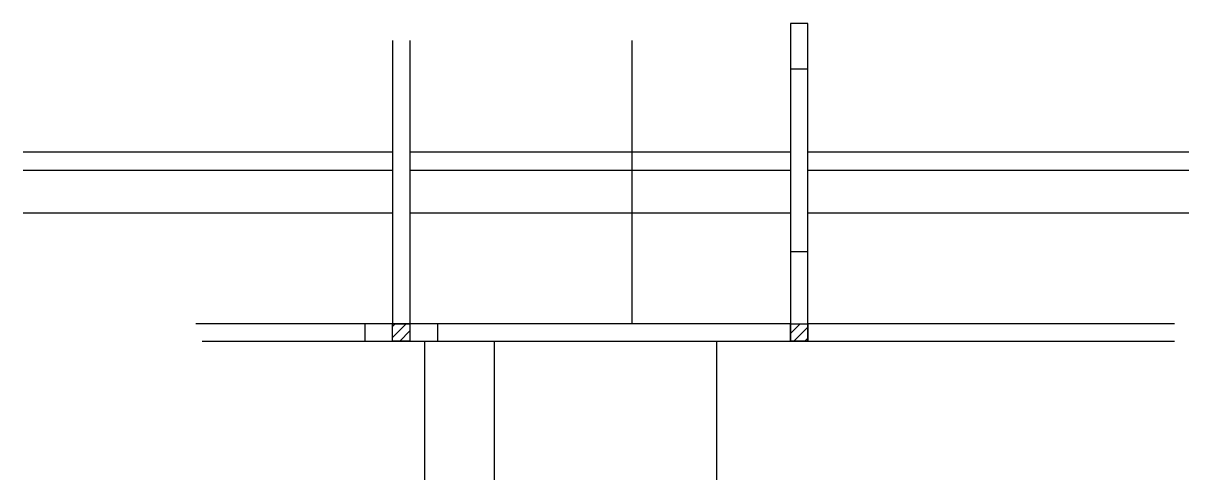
# Model space of a CAD drawing. Header units: metres. Extents: x 3627 to 4907, y 3016 to 3517.
import ezdxf

# ---------------------------------------------------------------- set-up
doc = ezdxf.new("R2010")
doc.units = ezdxf.units.M
for name, color, linetype in [('3', 7, 'Continuous'), ('7', 7, 'Continuous'), ('Painéis', 7, 'Continuous')]:
    doc.layers.add(name, color=color, linetype=linetype)

msp = doc.modelspace()

# ---------------------------------------------------------------- linework, layer by layer
at = {"layer": '3', "color": 7, "lineweight": 25}
for p, q in [((4032.7, 3497.9), (4032.7, 3186.9)), ((4051.7, 3497.9), (4051.7, 3186.9)), ((4032.7, 3172.2), (4047.5, 3186.9)), ((4032.7, 3184.2), (4035.5, 3186.9)), ((4469.7, 3176.4), (4480.2, 3186.9)), ((4040.5, 3167.9), (4051.7, 3179.2)), ((4473.2, 3167.9), (4488.7, 3183.4)), ((4485.3, 3167.9), (4488.7, 3171.4))]:
    msp.add_line(p, q, dxfattribs=at)
for points in [[(4469.7, 3466.9), (4469.7, 3265.9)], [(4488.7, 3265.9), (4488.7, 3466.9)], [(4002.2, 3186.9), (3816.7, 3186.9)], [(4469.7, 3186.9), (4082.2, 3186.9)], [(4891.2, 3186.9), (4488.7, 3186.9)], [(3823.7, 3167.9), (4002.2, 3167.9)], [(4082.2, 3167.9), (4469.7, 3167.9)], [(4488.7, 3167.9), (4891.2, 3167.9)]]:
    msp.add_lwpolyline(points, dxfattribs=at)
at = {"layer": '7', "color": 7, "lineweight": 25}
for points in [[(4469.7, 3466.9), (4488.7, 3466.9), (4488.7, 3516.9), (4469.7, 3516.9), (4469.7, 3466.9)], [(4469.7, 3167.9), (4488.7, 3167.9), (4488.7, 3265.9), (4469.7, 3265.9), (4469.7, 3167.9)], [(4002.2, 3167.9), (4082.2, 3167.9), (4082.2, 3186.9), (4002.2, 3186.9), (4002.2, 3167.9)], [(4032.7, 3186.9), (4051.7, 3186.9), (4051.7, 3167.9), (4032.7, 3167.9), (4032.7, 3186.9)], [(4469.7, 3186.9), (4488.7, 3186.9), (4488.7, 3167.9), (4469.7, 3167.9), (4469.7, 3186.9)]]:
    msp.add_lwpolyline(points, dxfattribs=at)
at = {"layer": 'Painéis', "color": 7, "lineweight": 25}
for p, q in [((4295.7, 3186.9), (4295.7, 3497.9)), ((3627.2, 3375.9), (4032.7, 3375.9)), ((4051.7, 3375.9), (4469.7, 3375.9)), ((4488.7, 3375.9), (4906.7, 3375.9)), ((3627.2, 3355.9), (4032.7, 3355.9)), ((4051.7, 3355.9), (4469.7, 3355.9)), ((4488.7, 3355.9), (4906.7, 3355.9)), ((3627.2, 3308.9), (4032.7, 3308.9)), ((4051.7, 3308.9), (4469.7, 3308.9)), ((4488.7, 3308.9), (4906.7, 3308.9)), ((4067.7, 3167.9), (4067.7, 3015.9)), ((4144.2, 3167.9), (4144.2, 3015.9)), ((4388.2, 3167.9), (4388.2, 3015.9))]:
    msp.add_line(p, q, dxfattribs=at)

doc.saveas('drawing.dxf')
